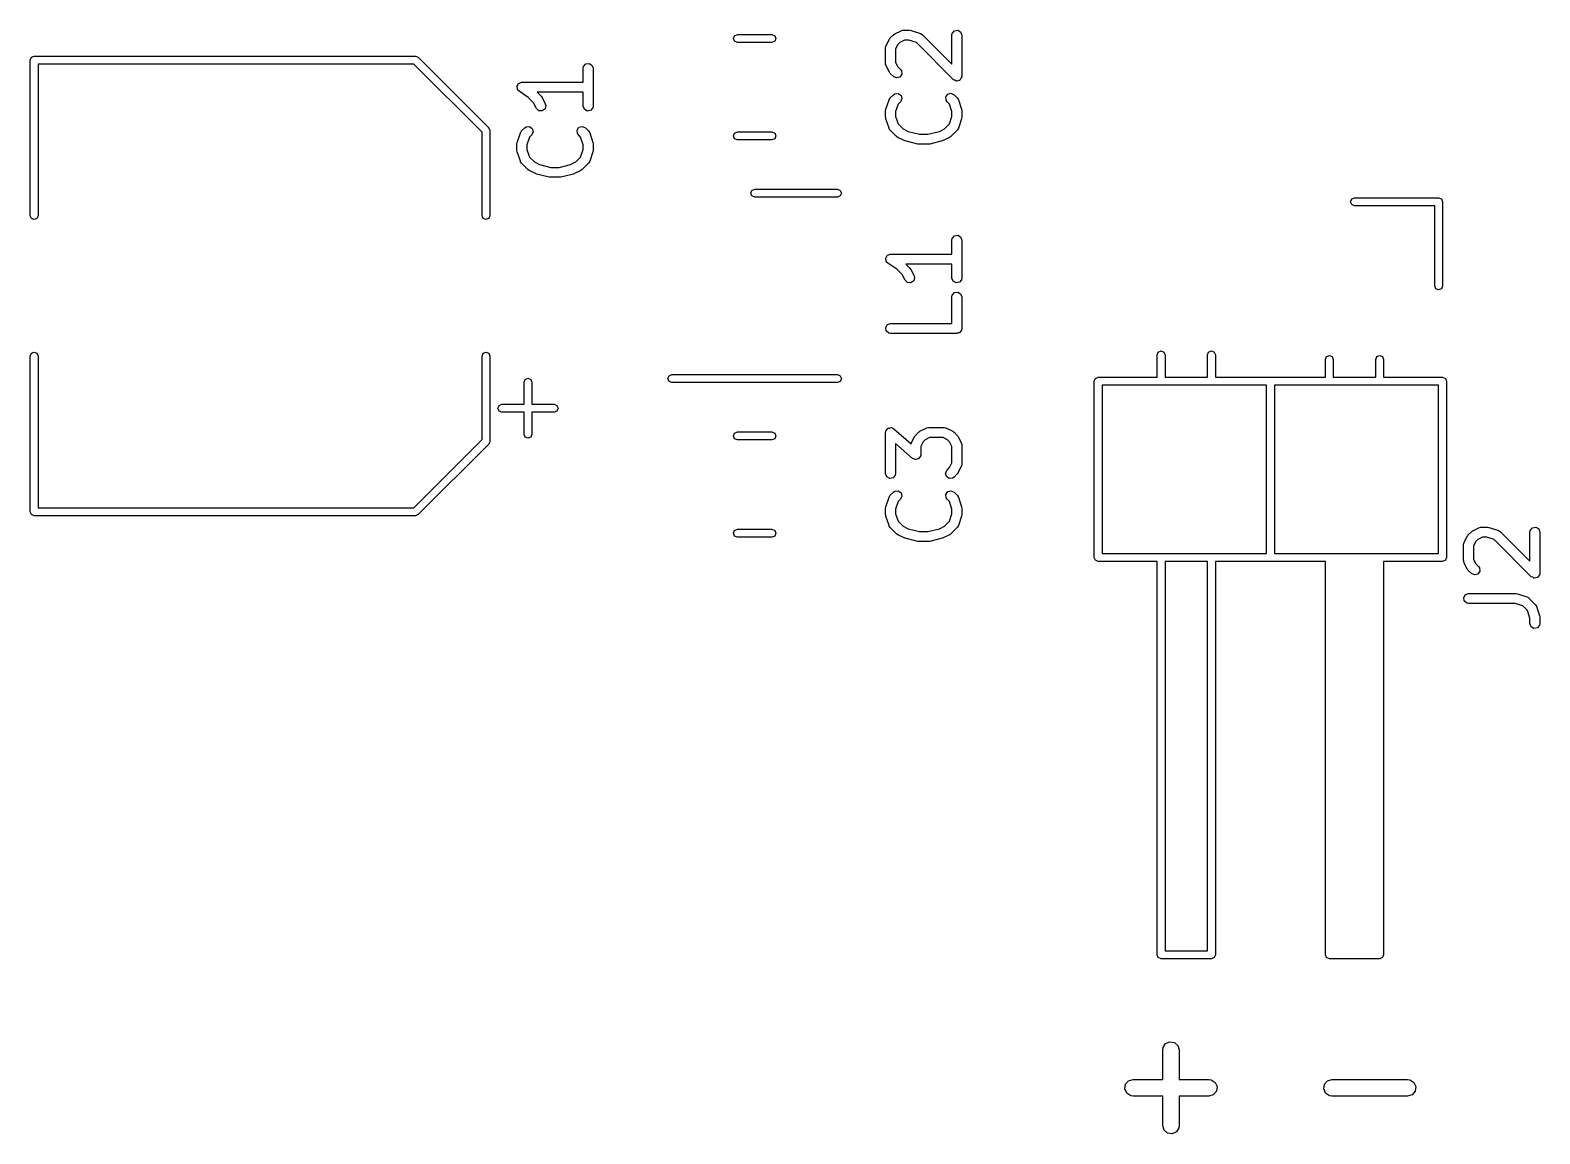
# Model space of a CAD drawing. Extents: x 79.4 to 120.6, y -134.6 to -65.4.
# Drawn here: x 96.53 to 119.32, y -98.8 to -82.14 of the extents above; entities that cross this region are included whole.
import ezdxf

# ---------------------------------------------------------------- set-up
doc = ezdxf.new("R2010")
doc.units = 0
doc.layers.add('BLACK', color=7, linetype='CONTINUOUS')

msp = doc.modelspace()

# ---------------------------------------------------------------- linework, layer by layer
at = {"layer": 'BLACK', "linetype": 'CONTINUOUS'}
for p, q in [((107.144, -82.265), (107.162, -82.2226)), ((107.162, -82.2226), (107.204, -82.205)), ((107.204, -82.205), (107.727, -82.205)), ((107.727, -82.205), (107.769, -82.2226)), ((107.769, -82.2226), (107.787, -82.265)), ((109.499, -82.276), (109.512, -82.258)), ((109.512, -82.258), (109.513, -82.2565)), ((109.513, -82.2565), (109.56, -82.2089)), ((109.56, -82.2089), (109.579, -82.196)), ((109.579, -82.196), (109.58, -82.1948)), ((109.58, -82.1948), (109.675, -82.1472)), ((109.675, -82.1472), (109.7, -82.1398)), ((109.7, -82.1398), (109.704, -82.1408)), ((109.704, -82.1408), (109.708, -82.1393)), ((109.708, -82.1393), (109.804, -82.1393)), ((109.804, -82.1393), (109.826, -82.1432)), ((109.826, -82.1432), (109.827, -82.1431)), ((109.827, -82.1431), (109.97, -82.1908)), ((109.97, -82.1908), (109.993, -82.2032)), ((109.993, -82.2032), (109.996, -82.207)), ((109.996, -82.207), (110, -82.2089)), ((110, -82.2089), (110.443, -82.6523)), ((110.443, -82.2143), (110.448, -82.1886)), ((110.443, -82.6523), (110.443, -82.2143)), ((110.448, -82.1886), (110.48, -82.1493)), ((110.48, -82.1493), (110.531, -82.1404)), ((110.531, -82.1404), (110.575, -82.1661)), ((110.575, -82.1661), (110.593, -82.2143)), ((110.593, -82.2143), (110.593, -82.8333)), ((107.162, -82.3074), (107.144, -82.265)), ((107.204, -82.325), (107.162, -82.3074)), ((107.727, -82.325), (107.204, -82.325)), ((107.769, -82.3074), (107.727, -82.325)), ((107.787, -82.265), (107.769, -82.3074)), ((109.443, -82.4048), (109.448, -82.3791)), ((109.443, -82.6429), (109.443, -82.4048)), ((109.448, -82.3791), (109.45, -82.3757)), ((109.45, -82.3757), (109.451, -82.3712)), ((109.451, -82.3712), (109.499, -82.276)), ((109.627, -82.3539), (109.593, -82.4225)), ((109.593, -82.4225), (109.593, -82.6252)), ((109.658, -82.3235), (109.627, -82.3539)), ((109.726, -82.2893), (109.658, -82.3235)), ((109.792, -82.2893), (109.726, -82.2893)), ((109.906, -82.3275), (109.792, -82.2893)), ((110.465, -82.8864), (109.906, -82.3275)), ((96.53, -82.59), (96.5476, -82.5476)), ((96.53, -84.94), (96.53, -82.59)), ((96.5476, -82.5476), (96.59, -82.53)), ((96.59, -82.53), (102.346, -82.53)), ((102.321, -82.65), (96.65, -82.65)), ((96.65, -82.65), (96.65, -84.94)), ((103.35, -83.6793), (102.321, -82.65)), ((102.346, -82.53), (102.388, -82.5476)), ((102.388, -82.5476), (103.452, -83.612)), ((104.877, -82.7143), (104.882, -82.6886)), ((104.877, -82.925), (104.877, -82.7143)), ((104.882, -82.6886), (104.915, -82.6493)), ((104.915, -82.6493), (104.965, -82.6404)), ((104.965, -82.6404), (105.01, -82.6661)), ((105.01, -82.6661), (105.027, -82.7143)), ((105.027, -82.7143), (105.027, -83.2857)), ((109.445, -82.6471), (109.443, -82.6429)), ((109.443, -82.6514), (109.445, -82.6471)), ((109.451, -82.6764), (109.443, -82.6514)), ((109.499, -82.7716), (109.451, -82.6764)), ((109.593, -82.6252), (109.627, -82.6937)), ((109.627, -82.6937), (109.666, -82.7327)), ((103.902, -82.9463), (103.904, -82.9425)), ((103.904, -82.9425), (103.925, -82.9351)), ((103.925, -82.9351), (103.944, -82.9255)), ((103.944, -82.9255), (103.948, -82.9265)), ((103.948, -82.9265), (103.952, -82.925)), ((103.952, -82.925), (104.877, -82.925)), ((109.5, -82.7728), (109.499, -82.7716)), ((109.513, -82.7911), (109.5, -82.7728)), ((109.56, -82.8387), (109.513, -82.7911)), ((109.607, -82.8604), (109.56, -82.8387)), ((109.656, -82.8472), (109.607, -82.8604)), ((109.686, -82.8051), (109.656, -82.8472)), ((109.666, -82.7327), (109.681, -82.754)), ((109.681, -82.754), (109.686, -82.8051)), ((110.485, -82.8959), (110.465, -82.8864)), ((110.505, -82.9072), (110.485, -82.8959)), ((110.508, -82.9066), (110.505, -82.9072)), ((110.511, -82.908), (110.508, -82.9066)), ((110.533, -82.9022), (110.511, -82.908)), ((110.555, -82.8983), (110.533, -82.9022)), ((110.558, -82.8957), (110.555, -82.8983)), ((110.561, -82.8948), (110.558, -82.8957)), ((110.574, -82.8763), (110.561, -82.8948)), ((110.588, -82.859), (110.574, -82.8763)), ((110.589, -82.8544), (110.588, -82.859)), ((110.59, -82.8527), (110.589, -82.8544)), ((110.593, -82.8333), (110.59, -82.8495)), ((110.59, -82.8495), (110.59, -82.8527)), ((103.878, -82.9952), (103.879, -82.9912)), ((103.884, -83.0161), (103.878, -82.9952)), ((103.879, -82.987), (103.889, -82.9681)), ((103.879, -82.9912), (103.879, -82.987)), ((103.887, -83.0375), (103.884, -83.0161)), ((103.891, -83.0403), (103.887, -83.0375)), ((103.889, -82.9681), (103.898, -82.9482)), ((103.892, -83.0444), (103.891, -83.0403)), ((103.911, -83.0624), (103.892, -83.0444)), ((103.898, -82.9482), (103.902, -82.9463)), ((104.047, -83.1535), (103.911, -83.0624)), ((104.129, -83.2349), (104.047, -83.1535)), ((104.877, -83.075), (104.181, -83.075)), ((104.181, -83.075), (104.244, -83.1374)), ((104.244, -83.1374), (104.256, -83.1558)), ((104.256, -83.1558), (104.258, -83.1569)), ((104.258, -83.1569), (104.305, -83.2522)), ((104.877, -83.2857), (104.877, -83.075)), ((109.494, -83.1906), (109.507, -83.1677)), ((109.507, -83.1677), (109.511, -83.1653)), ((109.511, -83.1653), (109.513, -83.1613)), ((109.513, -83.1613), (109.56, -83.1136)), ((109.56, -83.1136), (109.582, -83.0987)), ((109.582, -83.0987), (109.633, -83.0942)), ((109.633, -83.0942), (109.675, -83.1236)), ((109.675, -83.1236), (109.688, -83.1732)), ((110.35, -83.1473), (110.38, -83.1052)), ((110.355, -83.1984), (110.35, -83.1473)), ((110.38, -83.1052), (110.429, -83.092)), ((110.429, -83.092), (110.476, -83.1136)), ((110.476, -83.1136), (110.523, -83.1613)), ((110.523, -83.1613), (110.538, -83.1826)), ((104.171, -83.3193), (104.129, -83.2349)), ((104.208, -83.3545), (104.171, -83.3193)), ((104.259, -83.3576), (104.208, -83.3545)), ((104.301, -83.327), (104.259, -83.3576)), ((104.313, -83.2771), (104.301, -83.327)), ((104.305, -83.2522), (104.313, -83.2771)), ((104.895, -83.3339), (104.877, -83.2857)), ((104.939, -83.3596), (104.895, -83.3339)), ((104.99, -83.3507), (104.939, -83.3596)), ((105.023, -83.3114), (104.99, -83.3507)), ((105.027, -83.2857), (105.023, -83.3114)), ((109.443, -83.3571), (109.447, -83.3351)), ((109.443, -83.4524), (109.443, -83.3571)), ((109.447, -83.3334), (109.494, -83.1906)), ((109.447, -83.3351), (109.447, -83.3334)), ((109.631, -83.2548), (109.593, -83.3693)), ((109.593, -83.3693), (109.593, -83.4402)), ((109.666, -83.2197), (109.631, -83.2548)), ((109.688, -83.1732), (109.666, -83.2197)), ((110.37, -83.2197), (110.355, -83.1984)), ((110.405, -83.2548), (110.37, -83.2197)), ((110.443, -83.3693), (110.405, -83.2548)), ((110.443, -83.4402), (110.443, -83.3693)), ((110.538, -83.1826), (110.539, -83.1871)), ((110.539, -83.1871), (110.542, -83.1906)), ((110.542, -83.1906), (110.589, -83.3334)), ((110.589, -83.3334), (110.592, -83.3556)), ((110.592, -83.3556), (110.593, -83.3571)), ((110.593, -83.3571), (110.593, -83.4524)), ((103.452, -83.612), (103.455, -83.619)), ((103.455, -83.619), (103.47, -83.6544)), ((103.947, -83.6613), (103.995, -83.6136)), ((103.995, -83.6136), (104.016, -83.5987)), ((104.016, -83.5987), (104.067, -83.5942)), ((104.067, -83.5942), (104.109, -83.6236)), ((104.109, -83.6236), (104.122, -83.6732)), ((104.785, -83.6473), (104.814, -83.6052)), ((104.814, -83.6052), (104.864, -83.592)), ((104.864, -83.592), (104.91, -83.6136)), ((104.91, -83.6136), (104.958, -83.6613)), ((109.444, -83.4539), (109.443, -83.4524)), ((109.447, -83.4761), (109.444, -83.4539)), ((109.494, -83.619), (109.447, -83.4761)), ((109.497, -83.6225), (109.494, -83.619)), ((109.498, -83.6269), (109.497, -83.6225)), ((109.513, -83.6483), (109.498, -83.6269)), ((109.593, -83.4402), (109.631, -83.5547)), ((109.631, -83.5547), (109.705, -83.6288)), ((110.331, -83.6288), (110.405, -83.5547)), ((110.405, -83.5547), (110.443, -83.4402)), ((110.542, -83.619), (110.529, -83.6419)), ((110.589, -83.4761), (110.542, -83.619)), ((110.593, -83.4524), (110.589, -83.4745)), ((110.589, -83.4745), (110.589, -83.4761)), ((103.35, -84.94), (103.35, -83.6793)), ((103.47, -83.6544), (103.47, -84.94)), ((103.877, -83.8571), (103.881, -83.8351)), ((103.881, -83.8334), (103.929, -83.6906)), ((103.881, -83.8351), (103.881, -83.8334)), ((103.929, -83.6906), (103.941, -83.6677)), ((103.941, -83.6677), (103.945, -83.6653)), ((103.945, -83.6653), (103.947, -83.6613)), ((104.066, -83.7548), (104.027, -83.8693)), ((104.101, -83.7197), (104.066, -83.7548)), ((104.122, -83.6732), (104.101, -83.7197)), ((104.789, -83.6984), (104.785, -83.6473)), ((104.804, -83.7197), (104.789, -83.6984)), ((104.839, -83.7548), (104.804, -83.7197)), ((104.877, -83.8693), (104.839, -83.7548)), ((104.958, -83.6613), (104.973, -83.6826)), ((104.973, -83.6826), (104.973, -83.6871)), ((104.973, -83.6871), (104.976, -83.6906)), ((104.976, -83.6906), (105.024, -83.8334)), ((105.024, -83.8334), (105.027, -83.8556)), ((105.027, -83.8556), (105.027, -83.8571)), ((107.144, -83.735), (107.162, -83.6926)), ((107.162, -83.7774), (107.144, -83.735)), ((107.162, -83.6926), (107.204, -83.675)), ((107.204, -83.795), (107.162, -83.7774)), ((107.204, -83.675), (107.727, -83.675)), ((107.727, -83.795), (107.204, -83.795)), ((107.727, -83.675), (107.769, -83.6926)), ((107.769, -83.7774), (107.727, -83.795)), ((107.769, -83.6926), (107.787, -83.735)), ((107.787, -83.735), (107.769, -83.7774)), ((109.608, -83.7435), (109.513, -83.6483)), ((109.609, -83.7442), (109.608, -83.7435)), ((109.627, -83.7576), (109.609, -83.7442)), ((109.723, -83.8052), (109.627, -83.7576)), ((109.705, -83.6288), (109.782, -83.6673)), ((109.726, -83.8056), (109.723, -83.8052)), ((109.738, -83.8109), (109.726, -83.8056)), ((109.928, -83.8585), (109.738, -83.8109)), ((109.782, -83.6673), (109.956, -83.7107)), ((109.956, -83.7107), (110.08, -83.7107)), ((110.08, -83.7107), (110.254, -83.6673)), ((110.298, -83.8109), (110.108, -83.8585)), ((110.254, -83.6673), (110.331, -83.6288)), ((110.301, -83.8089), (110.298, -83.8109)), ((110.313, -83.8052), (110.301, -83.8089)), ((110.409, -83.7576), (110.313, -83.8052)), ((110.41, -83.7564), (110.409, -83.7576)), ((110.428, -83.7435), (110.41, -83.7564)), ((110.523, -83.6483), (110.428, -83.7435)), ((110.525, -83.6442), (110.523, -83.6483)), ((110.529, -83.6419), (110.525, -83.6442)), ((103.877, -83.9524), (103.877, -83.8571)), ((103.878, -83.9539), (103.877, -83.9524)), ((103.881, -83.9761), (103.878, -83.9539)), ((103.929, -84.119), (103.881, -83.9761)), ((104.027, -83.8693), (104.027, -83.9402)), ((104.027, -83.9402), (104.066, -84.0547)), ((104.066, -84.0547), (104.14, -84.1288)), ((104.765, -84.1288), (104.839, -84.0547)), ((104.839, -84.0547), (104.877, -83.9402)), ((104.877, -83.9402), (104.877, -83.8693)), ((105.024, -83.9761), (104.976, -84.119)), ((105.027, -83.9524), (105.023, -83.9745)), ((105.023, -83.9745), (105.024, -83.9761)), ((105.027, -83.8571), (105.027, -83.9524)), ((109.932, -83.8581), (109.928, -83.8585)), ((109.947, -83.8607), (109.932, -83.8581)), ((110.089, -83.8607), (109.947, -83.8607)), ((110.093, -83.8595), (110.089, -83.8607)), ((110.108, -83.8585), (110.093, -83.8595)), ((103.932, -84.1225), (103.929, -84.119)), ((103.932, -84.1269), (103.932, -84.1225)), ((103.947, -84.1483), (103.932, -84.1269)), ((104.042, -84.2435), (103.947, -84.1483)), ((104.044, -84.2442), (104.042, -84.2435)), ((104.062, -84.2576), (104.044, -84.2442)), ((104.157, -84.3052), (104.062, -84.2576)), ((104.14, -84.1288), (104.217, -84.1673)), ((104.16, -84.3056), (104.157, -84.3052)), ((104.172, -84.3109), (104.16, -84.3056)), ((104.363, -84.3585), (104.172, -84.3109)), ((104.217, -84.1673), (104.39, -84.2107)), ((104.39, -84.2107), (104.515, -84.2107)), ((104.515, -84.2107), (104.688, -84.1673)), ((104.732, -84.3109), (104.542, -84.3585)), ((104.688, -84.1673), (104.765, -84.1288)), ((104.735, -84.3089), (104.732, -84.3109)), ((104.748, -84.3052), (104.735, -84.3089)), ((104.843, -84.2576), (104.748, -84.3052)), ((104.844, -84.2564), (104.843, -84.2576)), ((104.863, -84.2435), (104.844, -84.2564)), ((104.958, -84.1483), (104.863, -84.2435)), ((104.96, -84.1442), (104.958, -84.1483)), ((104.964, -84.1419), (104.96, -84.1442)), ((104.976, -84.119), (104.964, -84.1419)), ((104.366, -84.3581), (104.363, -84.3585)), ((104.381, -84.3607), (104.366, -84.3581)), ((104.524, -84.3607), (104.381, -84.3607)), ((104.527, -84.3595), (104.524, -84.3607)), ((104.542, -84.3585), (104.527, -84.3595)), ((107.406, -84.6), (107.423, -84.5576)), ((107.423, -84.6424), (107.406, -84.6)), ((107.423, -84.5576), (107.466, -84.54)), ((107.466, -84.66), (107.423, -84.6424)), ((107.466, -84.54), (108.716, -84.54)), ((108.716, -84.66), (107.466, -84.66)), ((108.716, -84.54), (108.758, -84.5576)), ((108.758, -84.6424), (108.716, -84.66)), ((108.758, -84.5576), (108.776, -84.6)), ((108.776, -84.6), (108.758, -84.6424)), ((116.46, -84.73), (116.478, -84.6876)), ((116.478, -84.7724), (116.46, -84.73)), ((116.478, -84.6876), (116.52, -84.67)), ((116.52, -84.67), (117.79, -84.67)), ((117.79, -84.67), (117.832, -84.6876)), ((117.832, -84.6876), (117.85, -84.73)), ((117.85, -84.73), (117.85, -86)), ((96.5476, -84.9824), (96.53, -84.94)), ((96.59, -85), (96.5476, -84.9824)), ((96.6324, -84.9824), (96.59, -85)), ((96.65, -84.94), (96.6324, -84.9824)), ((103.368, -84.9824), (103.35, -84.94)), ((103.41, -85), (103.368, -84.9824)), ((103.452, -84.9824), (103.41, -85)), ((103.47, -84.94), (103.452, -84.9824)), ((116.52, -84.79), (116.478, -84.7724)), ((117.73, -84.79), (116.52, -84.79)), ((117.73, -86), (117.73, -84.79)), ((110.443, -85.3095), (110.448, -85.2839)), ((110.443, -85.5202), (110.443, -85.3095)), ((110.448, -85.2839), (110.48, -85.2446)), ((110.48, -85.2446), (110.531, -85.2357)), ((110.531, -85.2357), (110.575, -85.2613)), ((110.575, -85.2613), (110.593, -85.3095)), ((110.593, -85.3095), (110.593, -85.881)), ((109.443, -85.5904), (109.445, -85.5865)), ((109.449, -85.6113), (109.443, -85.5904)), ((109.444, -85.5822), (109.455, -85.5634)), ((109.445, -85.5865), (109.444, -85.5822)), ((109.453, -85.6327), (109.449, -85.6113)), ((109.456, -85.6355), (109.453, -85.6327)), ((109.455, -85.5634), (109.464, -85.5434)), ((109.458, -85.6396), (109.456, -85.6355)), ((109.476, -85.6576), (109.458, -85.6396)), ((109.464, -85.5434), (109.468, -85.5415)), ((109.468, -85.5415), (109.47, -85.5378)), ((109.47, -85.5378), (109.49, -85.5303)), ((109.613, -85.7488), (109.476, -85.6576)), ((109.49, -85.5303), (109.51, -85.5207)), ((109.51, -85.5207), (109.514, -85.5217)), ((109.514, -85.5217), (109.518, -85.5202)), ((109.518, -85.5202), (110.443, -85.5202)), ((110.443, -85.6702), (109.747, -85.6702)), ((109.747, -85.6702), (109.809, -85.7327)), ((110.443, -85.881), (110.443, -85.6702)), ((109.694, -85.8301), (109.613, -85.7488)), ((109.737, -85.9145), (109.694, -85.8301)), ((109.809, -85.7327), (109.822, -85.751)), ((109.822, -85.751), (109.823, -85.7522)), ((109.823, -85.7522), (109.871, -85.8474)), ((109.878, -85.8724), (109.866, -85.9223)), ((109.871, -85.8474), (109.878, -85.8724)), ((110.461, -85.9292), (110.443, -85.881)), ((110.588, -85.9066), (110.555, -85.9459)), ((110.593, -85.881), (110.588, -85.9066)), ((109.774, -85.9498), (109.737, -85.9145)), ((109.825, -85.9528), (109.774, -85.9498)), ((109.866, -85.9223), (109.825, -85.9528)), ((110.448, -86.141), (110.48, -86.1017)), ((110.505, -85.9548), (110.461, -85.9292)), ((110.48, -86.1017), (110.531, -86.0928)), ((110.555, -85.9459), (110.505, -85.9548)), ((110.531, -86.0928), (110.575, -86.1185)), ((110.575, -86.1185), (110.593, -86.1667)), ((117.748, -86.0424), (117.73, -86)), ((117.79, -86.06), (117.748, -86.0424)), ((117.832, -86.0424), (117.79, -86.06)), ((117.85, -86), (117.832, -86.0424)), ((110.443, -86.1667), (110.448, -86.141)), ((110.443, -86.5679), (110.443, -86.1667)), ((110.593, -86.1667), (110.593, -86.6429)), ((109.444, -86.6298), (109.47, -86.5854)), ((109.47, -86.5854), (109.518, -86.5679)), ((109.518, -86.5679), (110.443, -86.5679)), ((109.453, -86.6804), (109.444, -86.6298)), ((109.492, -86.7133), (109.453, -86.6804)), ((109.518, -86.7179), (109.492, -86.7133)), ((110.518, -86.7179), (109.518, -86.7179)), ((110.536, -86.7112), (110.518, -86.7179)), ((110.555, -86.7078), (110.536, -86.7112)), ((110.56, -86.7026), (110.555, -86.7078)), ((110.566, -86.7003), (110.56, -86.7026)), ((110.576, -86.6834), (110.566, -86.7003)), ((110.588, -86.6685), (110.576, -86.6834)), ((110.59, -86.6588), (110.588, -86.6685)), ((110.592, -86.6559), (110.59, -86.6588)), ((110.593, -86.6429), (110.591, -86.6526)), ((110.591, -86.6526), (110.592, -86.6559)), ((96.53, -87.06), (96.5476, -87.0176)), ((96.5476, -87.0176), (96.59, -87)), ((96.59, -87), (96.6324, -87.0176)), ((96.6324, -87.0176), (96.65, -87.06)), ((103.35, -87.06), (103.368, -87.0176)), ((103.368, -87.0176), (103.41, -87)), ((103.41, -87), (103.452, -87.0176)), ((103.452, -87.0176), (103.47, -87.06)), ((113.54, -87.0429), (113.558, -87.0005)), ((113.54, -87.38), (113.54, -87.0429)), ((113.558, -87.0005), (113.6, -86.9829)), ((113.6, -86.9829), (113.642, -87.0005)), ((113.642, -87.0005), (113.66, -87.0429)), ((113.66, -87.0429), (113.66, -87.38)), ((114.3, -87.0429), (114.318, -87.0005)), ((114.3, -87.38), (114.3, -87.0429)), ((114.318, -87.0005), (114.36, -86.9829)), ((114.36, -86.9829), (114.402, -87.0005)), ((114.402, -87.0005), (114.42, -87.0429)), ((114.42, -87.0429), (114.42, -87.38)), ((96.53, -89.41), (96.53, -87.06)), ((96.65, -87.06), (96.65, -89.35)), ((103.35, -88.3207), (103.35, -87.06)), ((103.47, -87.06), (103.47, -88.3456)), ((116.08, -87.11), (116.098, -87.0676)), ((116.08, -87.38), (116.08, -87.11)), ((116.098, -87.0676), (116.14, -87.05)), ((116.14, -87.05), (116.182, -87.0676)), ((116.182, -87.0676), (116.2, -87.11)), ((116.2, -87.11), (116.2, -87.38)), ((116.84, -87.11), (116.858, -87.0676)), ((116.84, -87.38), (116.84, -87.11)), ((116.858, -87.0676), (116.9, -87.05)), ((116.9, -87.05), (116.942, -87.0676)), ((116.942, -87.0676), (116.96, -87.11)), ((116.96, -87.11), (116.96, -87.38)), ((103.984, -87.4537), (104.001, -87.4113)), ((103.984, -87.7875), (103.984, -87.4537)), ((104.001, -87.4113), (104.044, -87.3937)), ((104.044, -87.3937), (104.086, -87.4113)), ((104.086, -87.4113), (104.104, -87.4537)), ((104.104, -87.4537), (104.104, -87.7875)), ((106.156, -87.4), (106.173, -87.3576)), ((106.173, -87.4424), (106.156, -87.4)), ((106.173, -87.3576), (106.216, -87.34)), ((106.216, -87.46), (106.173, -87.4424)), ((106.216, -87.34), (108.716, -87.34)), ((108.716, -87.46), (106.216, -87.46)), ((108.716, -87.34), (108.758, -87.3576)), ((108.758, -87.4424), (108.716, -87.46)), ((108.758, -87.3576), (108.776, -87.4)), ((108.776, -87.4), (108.758, -87.4424)), ((112.59, -87.44), (112.608, -87.3976)), ((112.59, -90.1), (112.59, -87.44)), ((112.608, -87.3976), (112.65, -87.38)), ((112.65, -87.38), (113.54, -87.38)), ((115.19, -87.5), (112.71, -87.5)), ((112.71, -87.5), (112.71, -90.04)), ((113.66, -87.38), (114.3, -87.38)), ((114.42, -87.38), (116.08, -87.38)), ((115.19, -90.04), (115.19, -87.5)), ((117.79, -87.5), (115.31, -87.5)), ((115.31, -87.5), (115.31, -90.04)), ((116.2, -87.38), (116.84, -87.38)), ((116.96, -87.38), (117.85, -87.38)), ((117.79, -90.04), (117.79, -87.5)), ((117.85, -87.38), (117.892, -87.3976)), ((117.892, -87.3976), (117.91, -87.44)), ((117.91, -87.44), (117.91, -90.1)), ((103.59, -87.8475), (103.608, -87.8051)), ((103.608, -87.8899), (103.59, -87.8475)), ((103.608, -87.8051), (103.65, -87.7875)), ((103.65, -87.9075), (103.608, -87.8899)), ((103.65, -87.7875), (103.984, -87.7875)), ((103.984, -87.9075), (103.65, -87.9075)), ((103.984, -88.2412), (103.984, -87.9075)), ((104.104, -87.7875), (104.438, -87.7875)), ((104.438, -87.9075), (104.104, -87.9075)), ((104.104, -87.9075), (104.104, -88.2412)), ((104.438, -87.7875), (104.48, -87.8051)), ((104.48, -87.8899), (104.438, -87.9075)), ((104.48, -87.8051), (104.498, -87.8475)), ((104.498, -87.8475), (104.48, -87.8899)), ((109.448, -88.1886), (109.46, -88.1731)), ((109.46, -88.1731), (109.471, -88.1558)), ((109.471, -88.1558), (109.477, -88.1539)), ((109.477, -88.1539), (109.48, -88.1493)), ((109.48, -88.1493), (109.5, -88.1458)), ((109.5, -88.1458), (109.52, -88.1393)), ((109.52, -88.1393), (109.525, -88.1415)), ((109.525, -88.1415), (109.531, -88.1404)), ((109.531, -88.1404), (109.549, -88.1505)), ((109.549, -88.1505), (109.567, -88.1578)), ((109.567, -88.1578), (109.827, -88.3853)), ((109.961, -88.1948), (110.056, -88.1472)), ((110.056, -88.1472), (110.081, -88.1398)), ((110.081, -88.1398), (110.085, -88.1408)), ((110.085, -88.1408), (110.089, -88.1393)), ((110.089, -88.1393), (110.328, -88.1393)), ((110.328, -88.1393), (110.353, -88.1438)), ((110.353, -88.1438), (110.357, -88.1467)), ((110.357, -88.1467), (110.361, -88.1472)), ((110.361, -88.1472), (110.456, -88.1948)), ((102.321, -89.35), (103.35, -88.3207)), ((103.452, -88.388), (102.388, -89.4524)), ((103.463, -88.3626), (103.452, -88.388)), ((103.47, -88.3456), (103.463, -88.3626)), ((104.001, -88.2837), (103.984, -88.2412)), ((104.044, -88.3012), (104.001, -88.2837)), ((104.086, -88.2837), (104.044, -88.3012)), ((104.104, -88.2412), (104.086, -88.2837)), ((107.144, -88.265), (107.162, -88.2226)), ((107.162, -88.3074), (107.144, -88.265)), ((107.162, -88.2226), (107.204, -88.205)), ((107.204, -88.325), (107.162, -88.3074)), ((107.204, -88.205), (107.727, -88.205)), ((107.727, -88.325), (107.204, -88.325)), ((107.727, -88.205), (107.769, -88.2226)), ((107.769, -88.3074), (107.727, -88.325)), ((107.769, -88.2226), (107.787, -88.265)), ((107.787, -88.265), (107.769, -88.3074)), ((109.443, -88.2143), (109.445, -88.2032)), ((109.443, -88.8333), (109.443, -88.2143)), ((109.444, -88.1997), (109.446, -88.1971)), ((109.445, -88.2032), (109.444, -88.1997)), ((109.446, -88.1971), (109.448, -88.1886)), ((109.85, -88.6041), (109.593, -88.3796)), ((109.593, -88.3796), (109.593, -88.8333)), ((109.827, -88.3853), (109.828, -88.3791)), ((109.828, -88.3791), (109.831, -88.3757)), ((109.831, -88.3757), (109.832, -88.3712)), ((109.832, -88.3712), (109.879, -88.276)), ((109.879, -88.276), (109.893, -88.258)), ((109.893, -88.258), (109.894, -88.2565)), ((109.894, -88.2565), (109.941, -88.2089)), ((109.941, -88.2089), (109.96, -88.196)), ((109.96, -88.196), (109.961, -88.1948)), ((110.008, -88.3539), (109.974, -88.4225)), ((110.039, -88.3235), (110.008, -88.3539)), ((110.107, -88.2893), (110.039, -88.3235)), ((110.31, -88.2893), (110.107, -88.2893)), ((110.378, -88.3235), (110.31, -88.2893)), ((110.409, -88.3539), (110.378, -88.3235)), ((110.443, -88.4225), (110.409, -88.3539)), ((110.456, -88.1948), (110.474, -88.2082)), ((110.474, -88.2082), (110.476, -88.2089)), ((110.476, -88.2089), (110.523, -88.2565)), ((110.523, -88.2565), (110.536, -88.2749)), ((110.536, -88.2749), (110.537, -88.276)), ((110.537, -88.276), (110.585, -88.3712)), ((110.585, -88.3712), (110.592, -88.3962)), ((110.592, -88.3962), (110.591, -88.4005)), ((110.591, -88.4005), (110.593, -88.4048)), ((110.593, -88.4048), (110.593, -88.6905)), ((109.868, -88.6114), (109.85, -88.6041)), ((109.886, -88.6215), (109.868, -88.6114)), ((109.892, -88.6204), (109.886, -88.6215)), ((109.897, -88.6226), (109.892, -88.6204)), ((109.917, -88.6161), (109.897, -88.6226)), ((109.936, -88.6126), (109.917, -88.6161)), ((109.94, -88.608), (109.936, -88.6126)), ((109.946, -88.6061), (109.94, -88.608)), ((109.956, -88.5888), (109.946, -88.6061)), ((109.969, -88.5733), (109.956, -88.5888)), ((109.971, -88.5648), (109.969, -88.5733)), ((109.973, -88.5622), (109.971, -88.5648)), ((109.974, -88.5476), (109.972, -88.5587)), ((109.972, -88.5587), (109.973, -88.5622)), ((109.974, -88.4225), (109.974, -88.5476)), ((110.443, -88.6728), (110.443, -88.4225)), ((109.461, -88.8815), (109.443, -88.8333)), ((109.588, -88.859), (109.555, -88.8983)), ((109.593, -88.8333), (109.588, -88.859)), ((110.348, -88.8268), (110.37, -88.7803)), ((110.361, -88.8764), (110.348, -88.8268)), ((110.37, -88.7803), (110.409, -88.7413)), ((110.409, -88.7413), (110.443, -88.6728)), ((110.523, -88.8387), (110.476, -88.8864)), ((110.524, -88.8373), (110.523, -88.8387)), ((110.537, -88.8193), (110.524, -88.8373)), ((110.585, -88.724), (110.537, -88.8193)), ((110.586, -88.7196), (110.585, -88.724)), ((110.588, -88.7161), (110.586, -88.7196)), ((110.593, -88.6905), (110.588, -88.7161)), ((109.505, -88.9072), (109.461, -88.8815)), ((109.555, -88.8983), (109.505, -88.9072)), ((109.582, -89.0987), (109.633, -89.0942)), ((109.633, -89.0942), (109.675, -89.1236)), ((110.403, -88.9058), (110.361, -88.8764)), ((110.38, -89.1052), (110.429, -89.092)), ((110.454, -88.9013), (110.403, -88.9058)), ((110.429, -89.092), (110.476, -89.1136)), ((110.476, -88.8864), (110.454, -88.9013)), ((109.447, -89.3334), (109.494, -89.1906)), ((109.494, -89.1906), (109.507, -89.1677)), ((109.507, -89.1677), (109.511, -89.1653)), ((109.511, -89.1653), (109.513, -89.1613)), ((109.513, -89.1613), (109.56, -89.1136)), ((109.56, -89.1136), (109.582, -89.0987)), ((109.631, -89.2548), (109.593, -89.3693)), ((109.666, -89.2197), (109.631, -89.2548)), ((109.688, -89.1732), (109.666, -89.2197)), ((109.675, -89.1236), (109.688, -89.1732)), ((110.35, -89.1473), (110.38, -89.1052)), ((110.355, -89.1984), (110.35, -89.1473)), ((110.37, -89.2197), (110.355, -89.1984)), ((110.405, -89.2548), (110.37, -89.2197)), ((110.443, -89.3693), (110.405, -89.2548)), ((110.476, -89.1136), (110.523, -89.1613)), ((110.523, -89.1613), (110.538, -89.1826)), ((110.538, -89.1826), (110.539, -89.1871)), ((110.539, -89.1871), (110.542, -89.1906)), ((110.542, -89.1906), (110.589, -89.3334)), ((96.5476, -89.4524), (96.53, -89.41)), ((96.59, -89.47), (96.5476, -89.4524)), ((102.346, -89.47), (96.59, -89.47)), ((96.65, -89.35), (102.321, -89.35)), ((102.388, -89.4524), (102.346, -89.47)), ((109.443, -89.3571), (109.447, -89.3351)), ((109.443, -89.4524), (109.443, -89.3571)), ((109.444, -89.4539), (109.443, -89.4524)), ((109.447, -89.4761), (109.444, -89.4539)), ((109.447, -89.3351), (109.447, -89.3334)), ((109.494, -89.619), (109.447, -89.4761)), ((109.593, -89.3693), (109.593, -89.4402)), ((109.593, -89.4402), (109.631, -89.5547)), ((110.405, -89.5547), (110.443, -89.4402)), ((110.443, -89.4402), (110.443, -89.3693)), ((110.589, -89.4761), (110.542, -89.619)), ((110.589, -89.3334), (110.592, -89.3556)), ((110.593, -89.4524), (110.589, -89.4745)), ((110.589, -89.4745), (110.589, -89.4761)), ((110.592, -89.3556), (110.593, -89.3571)), ((110.593, -89.3571), (110.593, -89.4524)), ((107.144, -89.735), (107.162, -89.6926)), ((107.162, -89.7774), (107.144, -89.735)), ((107.162, -89.6926), (107.204, -89.675)), ((107.204, -89.795), (107.162, -89.7774)), ((107.204, -89.675), (107.727, -89.675)), ((107.727, -89.675), (107.769, -89.6926)), ((107.769, -89.7774), (107.727, -89.795)), ((107.769, -89.6926), (107.787, -89.735)), ((107.787, -89.735), (107.769, -89.7774)), ((109.497, -89.6225), (109.494, -89.619)), ((109.498, -89.6269), (109.497, -89.6225)), ((109.513, -89.6483), (109.498, -89.6269)), ((109.608, -89.7435), (109.513, -89.6483)), ((109.609, -89.7442), (109.608, -89.7435)), ((109.627, -89.7576), (109.609, -89.7442)), ((109.723, -89.8052), (109.627, -89.7576)), ((109.631, -89.5547), (109.705, -89.6288)), ((109.705, -89.6288), (109.782, -89.6673)), ((109.782, -89.6673), (109.956, -89.7107)), ((109.956, -89.7107), (110.08, -89.7107)), ((110.08, -89.7107), (110.254, -89.6673)), ((110.254, -89.6673), (110.331, -89.6288)), ((110.409, -89.7576), (110.313, -89.8052)), ((110.331, -89.6288), (110.405, -89.5547)), ((110.41, -89.7564), (110.409, -89.7576)), ((110.428, -89.7435), (110.41, -89.7564)), ((110.523, -89.6483), (110.428, -89.7435)), ((110.525, -89.6442), (110.523, -89.6483)), ((110.529, -89.6419), (110.525, -89.6442)), ((110.542, -89.619), (110.529, -89.6419)), ((118.175, -89.8753), (118.223, -89.78)), ((118.223, -89.78), (118.236, -89.762)), ((118.236, -89.762), (118.237, -89.7605)), ((118.237, -89.7605), (118.285, -89.7129)), ((118.285, -89.7129), (118.303, -89.7001)), ((118.303, -89.7001), (118.304, -89.6989)), ((118.304, -89.6989), (118.399, -89.6513)), ((118.399, -89.6513), (118.424, -89.6438)), ((118.424, -89.6438), (118.429, -89.6449)), ((118.429, -89.6449), (118.433, -89.6433)), ((118.433, -89.6433), (118.528, -89.6433)), ((118.528, -89.6433), (118.55, -89.6472)), ((118.55, -89.6472), (118.552, -89.6472)), ((118.552, -89.6472), (118.695, -89.6948)), ((118.695, -89.6948), (118.718, -89.7072)), ((118.718, -89.7072), (118.72, -89.711)), ((118.72, -89.711), (118.724, -89.7129)), ((118.724, -89.7129), (119.167, -90.1563)), ((119.167, -89.7183), (119.172, -89.6927)), ((119.167, -90.1563), (119.167, -89.7183)), ((119.172, -89.6927), (119.205, -89.6534)), ((119.205, -89.6534), (119.255, -89.6445)), ((119.255, -89.6445), (119.3, -89.6701)), ((119.3, -89.6701), (119.317, -89.7183)), ((119.317, -89.7183), (119.317, -90.3374)), ((107.727, -89.795), (107.204, -89.795)), ((109.726, -89.8056), (109.723, -89.8052)), ((109.738, -89.8109), (109.726, -89.8056)), ((109.928, -89.8585), (109.738, -89.8109)), ((109.932, -89.8581), (109.928, -89.8585)), ((109.947, -89.8607), (109.932, -89.8581)), ((110.089, -89.8607), (109.947, -89.8607)), ((110.093, -89.8595), (110.089, -89.8607)), ((110.108, -89.8585), (110.093, -89.8595)), ((110.298, -89.8109), (110.108, -89.8585)), ((110.301, -89.8089), (110.298, -89.8109)), ((110.313, -89.8052), (110.301, -89.8089)), ((118.167, -89.9088), (118.172, -89.8832)), ((118.167, -90.1469), (118.167, -89.9088)), ((118.172, -89.8832), (118.175, -89.8797)), ((118.175, -89.8797), (118.175, -89.8753)), ((118.352, -89.858), (118.317, -89.9265)), ((118.317, -89.9265), (118.317, -90.1292)), ((118.382, -89.8276), (118.352, -89.858)), ((118.451, -89.7933), (118.382, -89.8276)), ((118.516, -89.7933), (118.451, -89.7933)), ((118.63, -89.8315), (118.516, -89.7933)), ((119.189, -90.3904), (118.63, -89.8315)), ((112.608, -90.1424), (112.59, -90.1)), ((112.65, -90.16), (112.608, -90.1424)), ((113.54, -90.16), (112.65, -90.16)), ((112.71, -90.04), (115.19, -90.04)), ((113.54, -96.1), (113.54, -90.16)), ((113.66, -90.16), (113.66, -96.04)), ((114.3, -90.16), (113.66, -90.16)), ((114.3, -96.04), (114.3, -90.16)), ((116.08, -90.16), (114.42, -90.16)), ((114.42, -90.16), (114.42, -96.1)), ((115.31, -90.04), (117.79, -90.04)), ((116.08, -96.1), (116.08, -90.16)), ((117.85, -90.16), (116.96, -90.16)), ((116.96, -90.16), (116.96, -96.1)), ((117.892, -90.1424), (117.85, -90.16)), ((117.91, -90.1), (117.892, -90.1424)), ((118.169, -90.1511), (118.167, -90.1469)), ((118.168, -90.1555), (118.169, -90.1511)), ((118.175, -90.1804), (118.168, -90.1555)), ((118.223, -90.2757), (118.175, -90.1804)), ((118.317, -90.1292), (118.352, -90.1977)), ((118.352, -90.1977), (118.391, -90.2367)), ((118.224, -90.2768), (118.223, -90.2757)), ((118.237, -90.2952), (118.224, -90.2768)), ((118.285, -90.3428), (118.237, -90.2952)), ((118.331, -90.3645), (118.285, -90.3428)), ((118.381, -90.3512), (118.331, -90.3645)), ((118.41, -90.3092), (118.381, -90.3512)), ((118.391, -90.2367), (118.406, -90.2581)), ((118.406, -90.2581), (118.41, -90.3092)), ((119.21, -90.4), (119.189, -90.3904)), ((119.229, -90.4112), (119.21, -90.4)), ((119.233, -90.4106), (119.229, -90.4112)), ((119.236, -90.4121), (119.233, -90.4106)), ((119.258, -90.4063), (119.236, -90.4121)), ((119.28, -90.4023), (119.258, -90.4063)), ((119.282, -90.3997), (119.28, -90.4023)), ((119.285, -90.3988), (119.282, -90.3997)), ((119.298, -90.3803), (119.285, -90.3988)), ((119.313, -90.363), (119.298, -90.3803)), ((119.314, -90.3584), (119.313, -90.363)), ((119.315, -90.3568), (119.314, -90.3584)), ((119.317, -90.3374), (119.315, -90.3535)), ((119.315, -90.3535), (119.315, -90.3568)), ((118.169, -90.7053), (118.194, -90.6609)), ((118.194, -90.6609), (118.242, -90.6433)), ((118.242, -90.6433), (118.957, -90.6433)), ((118.957, -90.6433), (118.979, -90.6472)), ((118.979, -90.6472), (118.98, -90.6472)), ((118.98, -90.6472), (119.123, -90.6948)), ((118.177, -90.7558), (118.169, -90.7053)), ((118.217, -90.7888), (118.177, -90.7558)), ((118.242, -90.7933), (118.217, -90.7888)), ((118.945, -90.7933), (118.242, -90.7933)), ((119.059, -90.8315), (118.945, -90.7933)), ((119.129, -90.9017), (119.059, -90.8315)), ((119.123, -90.6948), (119.146, -90.7072)), ((119.167, -91.0162), (119.129, -90.9017)), ((119.146, -90.7072), (119.149, -90.711)), ((119.149, -90.711), (119.153, -90.7129)), ((119.153, -90.7129), (119.248, -90.8082)), ((119.248, -90.8082), (119.263, -90.8295)), ((119.263, -90.8295), (119.263, -90.834)), ((119.263, -90.834), (119.266, -90.8375)), ((119.266, -90.8375), (119.314, -90.9803)), ((119.167, -91.0993), (119.167, -91.0162)), ((119.185, -91.1475), (119.167, -91.0993)), ((119.229, -91.1731), (119.185, -91.1475)), ((119.313, -91.1249), (119.28, -91.1642)), ((119.317, -91.0993), (119.313, -91.1249)), ((119.314, -90.9803), (119.317, -91.0025)), ((119.317, -91.0025), (119.317, -91.004)), ((119.317, -91.004), (119.317, -91.0993)), ((119.28, -91.1642), (119.229, -91.1731)), ((113.558, -96.1424), (113.54, -96.1)), ((113.6, -96.16), (113.558, -96.1424)), ((114.36, -96.16), (113.6, -96.16)), ((113.66, -96.04), (114.3, -96.04)), ((114.402, -96.1424), (114.36, -96.16)), ((114.42, -96.1), (114.402, -96.1424)), ((116.098, -96.1424), (116.08, -96.1)), ((116.14, -96.16), (116.098, -96.1424)), ((116.9, -96.16), (116.14, -96.16)), ((116.942, -96.1424), (116.9, -96.16)), ((116.96, -96.1), (116.942, -96.1424)), ((113.625, -97.5357), (113.63, -97.5002)), ((113.63, -97.5002), (113.668, -97.4411)), ((113.668, -97.4411), (113.732, -97.412)), ((113.732, -97.412), (113.802, -97.4221)), ((113.802, -97.4221), (113.855, -97.4682)), ((113.855, -97.4682), (113.875, -97.5357)), ((113.625, -97.9821), (113.625, -97.5357)), ((113.875, -97.5357), (113.875, -97.9821)), ((113.111, -98.002), (113.179, -97.9821)), ((113.179, -97.9821), (113.625, -97.9821)), ((113.875, -97.9821), (114.321, -97.9821)), ((114.321, -97.9821), (114.357, -97.9873)), ((116.111, -98.002), (116.179, -97.9821)), ((116.179, -97.9821), (117.321, -97.9821)), ((117.321, -97.9821), (117.357, -97.9873)), ((113.055, -98.1248), (113.065, -98.0551)), ((113.084, -98.1888), (113.055, -98.1248)), ((113.065, -98.0551), (113.111, -98.002)), ((113.143, -98.227), (113.084, -98.1888)), ((114.357, -97.9873), (114.416, -98.0255)), ((114.435, -98.1592), (114.389, -98.2123)), ((114.416, -98.0255), (114.445, -98.0895)), ((114.445, -98.0895), (114.435, -98.1592)), ((116.055, -98.1248), (116.065, -98.0551)), ((116.084, -98.1888), (116.055, -98.1248)), ((116.065, -98.0551), (116.111, -98.002)), ((116.143, -98.227), (116.084, -98.1888)), ((117.357, -97.9873), (117.416, -98.0255)), ((117.435, -98.1592), (117.389, -98.2123)), ((117.416, -98.0255), (117.445, -98.0895)), ((117.445, -98.0895), (117.435, -98.1592)), ((113.179, -98.2321), (113.143, -98.227)), ((113.625, -98.2321), (113.179, -98.2321)), ((113.625, -98.6786), (113.625, -98.2321)), ((114.321, -98.2321), (113.875, -98.2321)), ((113.875, -98.2321), (113.875, -98.6786)), ((114.389, -98.2123), (114.321, -98.2321)), ((116.179, -98.2321), (116.143, -98.227)), ((117.321, -98.2321), (116.179, -98.2321)), ((117.389, -98.2123), (117.321, -98.2321)), ((113.645, -98.7461), (113.625, -98.6786)), ((113.698, -98.7922), (113.645, -98.7461)), ((113.768, -98.8023), (113.698, -98.7922)), ((113.832, -98.7732), (113.768, -98.8023)), ((113.87, -98.7141), (113.832, -98.7732)), ((113.875, -98.6786), (113.87, -98.7141))]:
    msp.add_line(p, q, dxfattribs=at)

doc.saveas('drawing.dxf')
